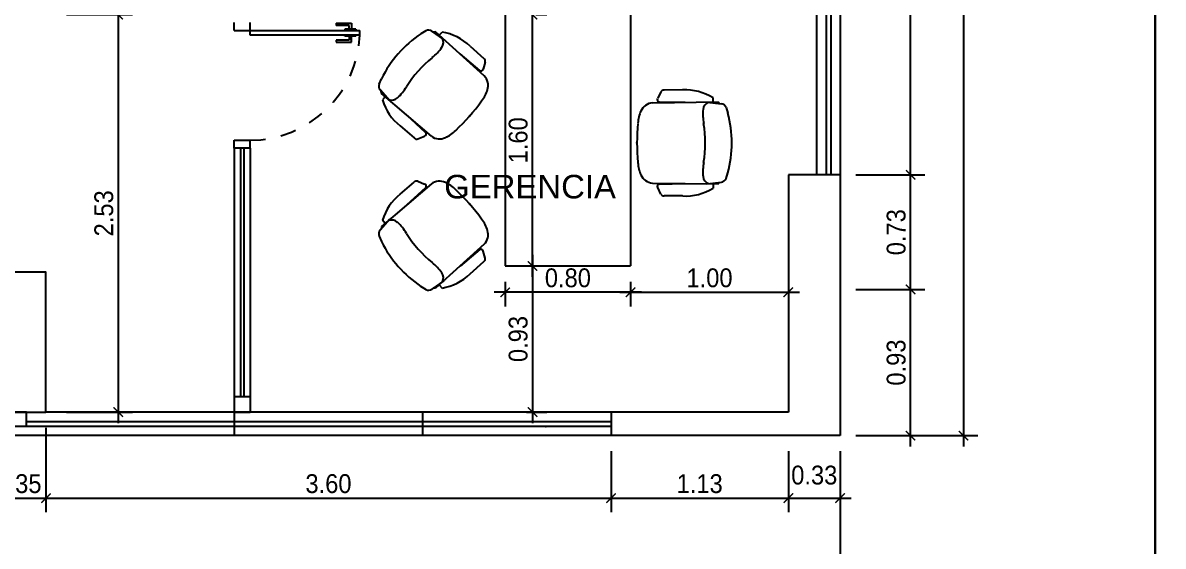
# Model space of a CAD drawing. Header units: millimetres. Extents: x 7034 to 7235, y -465 to -380.
# Drawn here: x 7116.97 to 7124.24, y -393.93 to -390.6 of the extents above; entities that cross this region are included whole.
import ezdxf

# ---------------------------------------------------------------- set-up
doc = ezdxf.new("R2010")
doc.units = ezdxf.units.MM
doc.header["$LTSCALE"] = 0.005
doc.linetypes.add('CONTINUO', pattern=[0])
doc.linetypes.add('DASHED', pattern=[19.05, 12.7, -6.35])
doc.layers.get('0').update_dxf_attribs({"linetype": 'CONTINUO'})
doc.layers.get('DEFPOINTS').update_dxf_attribs({"linetype": 'CONTINUO', "lineweight": 15})
for name, color, linetype in [('- COTAS', 12, 'Continuous'), ('A-05', 5, 'Continuous'), ('ARQ-PEITORIAL', 4, 'Continuous'), ('ARQ_ALVENARIA', 6, 'Continuous'), ('ARQ_ESQUADRIA', 5, 'Continuous'), ('ARQ_JANELAALTA', 150, 'DASHED'), ('ARQ_TXT_AMBIENTE', 3, 'Continuous'), ('JANELA', 10, 'Continuous')]:
    doc.layers.add(name, color=color, linetype=linetype)
doc.layers.add('0-LAYOUT', color=250, linetype='Continuous', lineweight=25)
doc.styles.add('ARQ', font='arial.ttf', dxfattribs={"width": 0.9})
doc.styles.get("Standard").update_dxf_attribs({"font": 'arial.ttf'})
doc.dimstyles.new('1-50', dxfattribs={"dimtxt": 0.12, "dimasz": 0.06, "dimexe": 0.09, "dimexo": 0.1, "dimgap": 0.03, "dimtad": 1, "dimzin": 0, "dimdsep": 46, "dimtxsty": 'ARQ', "dimblk": 'ARCHTICK', "dimcen": 0, "dimdle": 0.07, "dimclrd": 1, "dimclre": 1, "dimclrt": 7, "dimadec": 0, "dimazin": 0, "dimtm": 1e-09, "dimtfac": 1, "dimtofl": 0, "dimtmove": 2, "dimatfit": 3, "dimldrblk": 'ARCHTICK', "dimfxl": 1, "dimtolj": 1, "dimtzin": 0, "dimlwd": -1, "dimlwe": -1, "dimarcsym": 0})

# ---------------------------------------------------------------- blocks, each defined once
blk = doc.blocks.new('_ArchTick')
at = {"color": 0, "linetype": 'ByBlock', "const_width": 0.15}
blk.add_lwpolyline([(-0.5, -0.5), (0.5, 0.5)], dxfattribs=at)
blk = doc.blocks.new('*D8')
at = {"layer": '- COTAS', "color": 1, "transparency": 16777216}
for p, q in [((7117.5797, -390.4769), (7117.5797, -393.1469)), ((7117.2493, -390.5469), (7117.6697, -390.5469)), ((7117.2493, -393.0769), (7117.6697, -393.0769))]:
    blk.add_line(p, q, dxfattribs=at)
at = {"layer": 'DEFPOINTS', "color": 0, "transparency": 16777216}
for p in [(7117.1493, -390.5469), (7117.1493, -393.0769), (7117.5797, -393.0769)]:
    blk.add_point(p, dxfattribs=at)
at = {"layer": '- COTAS', "color": 1, "transparency": 16777216, "xscale": 0.06, "yscale": 0.06, "zscale": 0.06}
for p, rotation in [((7117.5797, -390.5469), 90), ((7117.5797, -393.0769), 270)]:
    blk.add_blockref('_ArchTick', p, dxfattribs=dict(at, rotation=rotation))
at = {"layer": '- COTAS', "color": 7, "transparency": 16777216, "insert": (7117.4884, -391.8119), "char_height": 0.12, "attachment_point": 5, "rotation": 90, "style": 'ARQ'}
blk.add_mtext('\\A1;2.53', dxfattribs=at)
blk = doc.blocks.new('*D38')
at = {"layer": '- COTAS', "color": 1, "transparency": 16777216}
for p, q in [((7116.7693, -393.1769), (7116.7693, -393.7147)), ((7117.1193, -393.1769), (7117.1193, -393.7147)), ((7116.6993, -393.6247), (7117.1893, -393.6247))]:
    blk.add_line(p, q, dxfattribs=at)
at = {"layer": 'DEFPOINTS', "color": 0, "transparency": 16777216}
for p in [(7116.7693, -393.0769), (7117.1193, -393.0769), (7117.1193, -393.6247)]:
    blk.add_point(p, dxfattribs=at)
at = {"layer": '- COTAS', "color": 1, "transparency": 16777216, "xscale": 0.06, "yscale": 0.06, "zscale": 0.06, "rotation": 180}
blk.add_blockref('_ArchTick', (7116.7693, -393.6247), dxfattribs=at)
at = {"layer": '- COTAS', "color": 1, "transparency": 16777216, "xscale": 0.06, "yscale": 0.06, "zscale": 0.06}
blk.add_blockref('_ArchTick', (7117.1193, -393.6247), dxfattribs=at)
at = {"layer": '- COTAS', "color": 7, "transparency": 16777216, "insert": (7116.9443, -393.5334), "char_height": 0.12, "attachment_point": 5, "style": 'ARQ'}
blk.add_mtext('\\A1;0.35', dxfattribs=at)
blk = doc.blocks.new('*D39')
at = {"layer": '- COTAS', "color": 1, "transparency": 16777216}
for p, q in [((7117.1193, -393.1769), (7117.1193, -393.7147)), ((7120.7193, -393.3269), (7120.7193, -393.7147)), ((7117.0493, -393.6247), (7120.7893, -393.6247))]:
    blk.add_line(p, q, dxfattribs=at)
at = {"layer": 'DEFPOINTS', "color": 0, "transparency": 16777216}
for p in [(7117.1193, -393.0769), (7120.7193, -393.2269), (7120.7193, -393.6247)]:
    blk.add_point(p, dxfattribs=at)
at = {"layer": '- COTAS', "color": 1, "transparency": 16777216, "xscale": 0.06, "yscale": 0.06, "zscale": 0.06, "rotation": 180}
blk.add_blockref('_ArchTick', (7117.1193, -393.6247), dxfattribs=at)
at = {"layer": '- COTAS', "color": 1, "transparency": 16777216, "xscale": 0.06, "yscale": 0.06, "zscale": 0.06}
blk.add_blockref('_ArchTick', (7120.7193, -393.6247), dxfattribs=at)
at = {"layer": '- COTAS', "color": 7, "transparency": 16777216, "insert": (7118.9193, -393.5334), "char_height": 0.12, "attachment_point": 5, "style": 'ARQ'}
blk.add_mtext('\\A1;3.60', dxfattribs=at)
blk = doc.blocks.new('*D40')
at = {"layer": '- COTAS', "color": 1, "transparency": 16777216}
for p, q in [((7120.7193, -393.3269), (7120.7193, -393.7147)), ((7121.8493, -393.3269), (7121.8493, -393.7147)), ((7120.6493, -393.6247), (7121.9193, -393.6247))]:
    blk.add_line(p, q, dxfattribs=at)
at = {"layer": 'DEFPOINTS', "color": 0, "transparency": 16777216}
for p in [(7120.7193, -393.2269), (7121.8493, -393.2269), (7121.8493, -393.6247)]:
    blk.add_point(p, dxfattribs=at)
at = {"layer": '- COTAS', "color": 1, "transparency": 16777216, "xscale": 0.06, "yscale": 0.06, "zscale": 0.06, "rotation": 180}
blk.add_blockref('_ArchTick', (7120.7193, -393.6247), dxfattribs=at)
at = {"layer": '- COTAS', "color": 1, "transparency": 16777216, "xscale": 0.06, "yscale": 0.06, "zscale": 0.06}
blk.add_blockref('_ArchTick', (7121.8493, -393.6247), dxfattribs=at)
at = {"layer": '- COTAS', "color": 7, "transparency": 16777216, "insert": (7121.2843, -393.5334), "char_height": 0.12, "attachment_point": 5, "style": 'ARQ'}
blk.add_mtext('\\A1;1.13', dxfattribs=at)
blk = doc.blocks.new('*D41')
at = {"layer": '- COTAS', "color": 1, "transparency": 16777216}
for p, q in [((7121.8493, -393.3269), (7121.8493, -393.7147)), ((7122.1793, -393.3269), (7122.1793, -393.7147)), ((7121.7793, -393.6247), (7122.2493, -393.6247))]:
    blk.add_line(p, q, dxfattribs=at)
at = {"layer": 'DEFPOINTS', "color": 0, "transparency": 16777216}
for p in [(7121.8493, -393.2269), (7122.1793, -393.2269), (7122.1793, -393.6247)]:
    blk.add_point(p, dxfattribs=at)
at = {"layer": '- COTAS', "color": 1, "transparency": 16777216, "xscale": 0.06, "yscale": 0.06, "zscale": 0.06, "rotation": 180}
blk.add_blockref('_ArchTick', (7121.8493, -393.6247), dxfattribs=at)
at = {"layer": '- COTAS', "color": 1, "transparency": 16777216, "xscale": 0.06, "yscale": 0.06, "zscale": 0.06}
blk.add_blockref('_ArchTick', (7122.1793, -393.6247), dxfattribs=at)
at = {"layer": '- COTAS', "color": 7, "transparency": 16777216, "insert": (7122.0143, -393.4789), "char_height": 0.12, "attachment_point": 5, "style": 'ARQ'}
blk.add_mtext('\\A1;0.33', dxfattribs=at)
blk = doc.blocks.new('*D42')
at = {"layer": '- COTAS', "color": 1, "transparency": 16777216}
for p, q in [((7122.6277, -393.2969), (7122.6277, -392.2269)), ((7122.2793, -392.2969), (7122.7177, -392.2969)), ((7122.2793, -393.2269), (7122.7177, -393.2269))]:
    blk.add_line(p, q, dxfattribs=at)
at = {"layer": 'DEFPOINTS', "color": 0, "transparency": 16777216}
for p in [(7122.1793, -392.2969), (7122.6277, -392.2969), (7122.1793, -393.2269)]:
    blk.add_point(p, dxfattribs=at)
at = {"layer": '- COTAS', "color": 1, "transparency": 16777216, "xscale": 0.06, "yscale": 0.06, "zscale": 0.06}
for p, rotation in [((7122.6277, -392.2969), 90), ((7122.6277, -393.2269), 270)]:
    blk.add_blockref('_ArchTick', p, dxfattribs=dict(at, rotation=rotation))
at = {"layer": '- COTAS', "color": 7, "transparency": 16777216, "insert": (7122.5364, -392.7619), "char_height": 0.12, "attachment_point": 5, "rotation": 90, "style": 'ARQ'}
blk.add_mtext('\\A1;0.93', dxfattribs=at)
blk = doc.blocks.new('*D43')
at = {"layer": '- COTAS', "color": 1, "transparency": 16777216}
for p, q in [((7122.6277, -392.3669), (7122.6277, -391.4969)), ((7122.2793, -391.5669), (7122.7177, -391.5669)), ((7122.2793, -392.2969), (7122.7177, -392.2969))]:
    blk.add_line(p, q, dxfattribs=at)
at = {"layer": 'DEFPOINTS', "color": 0, "transparency": 16777216}
for p in [(7122.1793, -391.5669), (7122.6277, -391.5669), (7122.1793, -392.2969)]:
    blk.add_point(p, dxfattribs=at)
at = {"layer": '- COTAS', "color": 1, "transparency": 16777216, "xscale": 0.06, "yscale": 0.06, "zscale": 0.06}
for p, rotation in [((7122.6277, -391.5669), 90), ((7122.6277, -392.2969), 270)]:
    blk.add_blockref('_ArchTick', p, dxfattribs=dict(at, rotation=rotation))
at = {"layer": '- COTAS', "color": 7, "transparency": 16777216, "insert": (7122.5364, -391.9319), "char_height": 0.12, "attachment_point": 5, "rotation": 90, "style": 'ARQ'}
blk.add_mtext('\\A1;0.73', dxfattribs=at)
blk = doc.blocks.new('*D44')
at = {"layer": '- COTAS', "color": 1, "transparency": 16777216}
for p, q in [((7122.6277, -391.6369), (7122.6277, -386.4969)), ((7122.2793, -386.5669), (7122.7177, -386.5669)), ((7122.2793, -391.5669), (7122.7177, -391.5669))]:
    blk.add_line(p, q, dxfattribs=at)
at = {"layer": 'DEFPOINTS', "color": 0, "transparency": 16777216}
for p in [(7122.1793, -386.5669), (7122.6277, -386.5669), (7122.1793, -391.5669)]:
    blk.add_point(p, dxfattribs=at)
at = {"layer": '- COTAS', "color": 1, "transparency": 16777216, "xscale": 0.06, "yscale": 0.06, "zscale": 0.06}
for p, rotation in [((7122.6277, -386.5669), 90), ((7122.6277, -391.5669), 270)]:
    blk.add_blockref('_ArchTick', p, dxfattribs=dict(at, rotation=rotation))
at = {"layer": '- COTAS', "color": 7, "transparency": 16777216, "insert": (7122.5365, -389.0669), "char_height": 0.12, "attachment_point": 5, "rotation": 90, "style": 'ARQ'}
blk.add_mtext('\\A1;5.00', dxfattribs=at)
blk = doc.blocks.new('*D47')
at = {"layer": '- COTAS', "color": 1, "transparency": 16777216}
for p, q in [((7106.6693, -393.3269), (7106.6693, -394.2172)), ((7122.1793, -393.3269), (7122.1793, -394.2172)), ((7106.5993, -394.1272), (7122.2493, -394.1272))]:
    blk.add_line(p, q, dxfattribs=at)
at = {"layer": 'DEFPOINTS', "color": 0, "transparency": 16777216}
for p in [(7106.6693, -393.2269), (7122.1793, -393.2269), (7122.1793, -394.1272)]:
    blk.add_point(p, dxfattribs=at)
at = {"layer": '- COTAS', "color": 1, "transparency": 16777216, "xscale": 0.06, "yscale": 0.06, "zscale": 0.06, "rotation": 180}
blk.add_blockref('_ArchTick', (7106.6693, -394.1272), dxfattribs=at)
at = {"layer": '- COTAS', "color": 1, "transparency": 16777216, "xscale": 0.06, "yscale": 0.06, "zscale": 0.06}
blk.add_blockref('_ArchTick', (7122.1793, -394.1272), dxfattribs=at)
at = {"layer": '- COTAS', "color": 7, "transparency": 16777216, "insert": (7114.4243, -394.0359), "char_height": 0.12, "attachment_point": 5, "style": 'ARQ'}
blk.add_mtext('\\A1;15.51', dxfattribs=at)
blk = doc.blocks.new('*D58')
at = {"layer": '- COTAS', "color": 1, "transparency": 16777216}
for p, q in [((7122.9657, -384.9269), (7122.9657, -393.2969)), ((7122.2793, -384.9969), (7123.0557, -384.9969)), ((7122.2793, -393.2269), (7123.0557, -393.2269))]:
    blk.add_line(p, q, dxfattribs=at)
at = {"layer": 'DEFPOINTS', "color": 0, "transparency": 16777216}
for p in [(7122.1793, -384.9969), (7122.1793, -393.2269), (7122.9657, -393.2269)]:
    blk.add_point(p, dxfattribs=at)
at = {"layer": '- COTAS', "color": 1, "transparency": 16777216, "xscale": 0.06, "yscale": 0.06, "zscale": 0.06}
for p, rotation in [((7122.9657, -384.9969), 90), ((7122.9657, -393.2269), 270)]:
    blk.add_blockref('_ArchTick', p, dxfattribs=dict(at, rotation=rotation))
at = {"layer": '- COTAS', "color": 7, "transparency": 16777216, "insert": (7122.8744, -389.1119), "char_height": 0.12, "attachment_point": 5, "rotation": 90, "style": 'ARQ'}
blk.add_mtext('\\A1;8.23', dxfattribs=at)
blk = doc.blocks.new('*D190')
at = {"layer": '- COTAS', "color": 1, "transparency": 16777216}
for p, q in [((7120.2195, -392.0769), (7120.2195, -393.1469)), ((7120.1801, -392.1469), (7120.3095, -392.1469)), ((7120.1801, -393.0769), (7120.3095, -393.0769))]:
    blk.add_line(p, q, dxfattribs=at)
at = {"layer": 'DEFPOINTS', "color": 0, "transparency": 16777216}
for p in [(7120.0801, -392.1469), (7120.0801, -393.0769), (7120.2195, -393.0769)]:
    blk.add_point(p, dxfattribs=at)
at = {"layer": '- COTAS', "color": 1, "transparency": 16777216, "xscale": 0.06, "yscale": 0.06, "zscale": 0.06}
for p, rotation in [((7120.2195, -392.1469), 90), ((7120.2195, -393.0769), 270)]:
    blk.add_blockref('_ArchTick', p, dxfattribs=dict(at, rotation=rotation))
at = {"layer": '- COTAS', "color": 7, "transparency": 16777216, "insert": (7120.1282, -392.6119), "char_height": 0.12, "attachment_point": 5, "rotation": 90, "style": 'ARQ'}
blk.add_mtext('\\A1;0.93', dxfattribs=at)
blk = doc.blocks.new('*D191')
at = {"layer": '- COTAS', "color": 1, "transparency": 16777216}
for p, q in [((7120.2195, -392.2169), (7120.2195, -390.4769)), ((7120.2401, -390.5469), (7120.3095, -390.5469)), ((7120.2401, -392.1469), (7120.3095, -392.1469))]:
    blk.add_line(p, q, dxfattribs=at)
at = {"layer": 'DEFPOINTS', "color": 0, "transparency": 16777216}
for p in [(7120.1401, -390.5469), (7120.2195, -390.5469), (7120.1401, -392.1469)]:
    blk.add_point(p, dxfattribs=at)
at = {"layer": '- COTAS', "color": 1, "transparency": 16777216, "xscale": 0.06, "yscale": 0.06, "zscale": 0.06}
for p, rotation in [((7120.2195, -390.5469), 90), ((7120.2195, -392.1469), 270)]:
    blk.add_blockref('_ArchTick', p, dxfattribs=dict(at, rotation=rotation))
at = {"layer": '- COTAS', "color": 7, "transparency": 16777216, "insert": (7120.1283, -391.3469), "char_height": 0.12, "attachment_point": 5, "rotation": 90, "style": 'ARQ'}
blk.add_mtext('\\A1;1.60', dxfattribs=at)
blk = doc.blocks.new('*D192')
at = {"layer": '- COTAS', "color": 1, "transparency": 16777216}
for p, q in [((7120.8445, -392.2469), (7120.8445, -392.4044)), ((7121.8493, -392.2469), (7121.8493, -392.4044)), ((7120.7745, -392.3144), (7121.9193, -392.3144))]:
    blk.add_line(p, q, dxfattribs=at)
at = {"layer": 'DEFPOINTS', "color": 0, "transparency": 16777216}
for p in [(7120.8445, -392.1469), (7121.8493, -392.1469), (7121.8493, -392.3144)]:
    blk.add_point(p, dxfattribs=at)
at = {"layer": '- COTAS', "color": 1, "transparency": 16777216, "xscale": 0.06, "yscale": 0.06, "zscale": 0.06, "rotation": 180}
blk.add_blockref('_ArchTick', (7120.8445, -392.3144), dxfattribs=at)
at = {"layer": '- COTAS', "color": 1, "transparency": 16777216, "xscale": 0.06, "yscale": 0.06, "zscale": 0.06}
blk.add_blockref('_ArchTick', (7121.8493, -392.3144), dxfattribs=at)
at = {"layer": '- COTAS', "color": 7, "transparency": 16777216, "insert": (7121.3469, -392.2231), "char_height": 0.12, "attachment_point": 5, "style": 'ARQ'}
blk.add_mtext('\\A1;1.00', dxfattribs=at)
blk = doc.blocks.new('*D193')
at = {"layer": '- COTAS', "color": 1, "transparency": 16777216}
for p, q in [((7120.0445, -392.2469), (7120.0445, -392.4044)), ((7120.8445, -392.2469), (7120.8445, -392.4044)), ((7120.9145, -392.3144), (7119.9745, -392.3144))]:
    blk.add_line(p, q, dxfattribs=at)
at = {"layer": 'DEFPOINTS', "color": 0, "transparency": 16777216}
for p in [(7120.0445, -392.1469), (7120.8445, -392.1469), (7120.0445, -392.3144)]:
    blk.add_point(p, dxfattribs=at)
at = {"layer": '- COTAS', "color": 1, "transparency": 16777216, "xscale": 0.06, "yscale": 0.06, "zscale": 0.06, "rotation": 180}
blk.add_blockref('_ArchTick', (7120.0445, -392.3144), dxfattribs=at)
at = {"layer": '- COTAS', "color": 1, "transparency": 16777216, "xscale": 0.06, "yscale": 0.06, "zscale": 0.06}
blk.add_blockref('_ArchTick', (7120.8445, -392.3144), dxfattribs=at)
at = {"layer": '- COTAS', "color": 7, "transparency": 16777216, "insert": (7120.4445, -392.2231), "char_height": 0.12, "attachment_point": 5, "style": 'ARQ'}
blk.add_mtext('\\A1;0.80', dxfattribs=at)

msp = doc.modelspace()

# ---------------------------------------------------------------- linework, layer by layer
for points in [[(7124.1864, -381.57), (7124.1864, -396.42), (7103.1864, -396.42), (7103.1864, -381.57)], [(7145.1864, -381.57), (7145.1864, -396.42), (7124.1864, -396.42), (7124.1864, -381.57)]]:
    msp.add_lwpolyline(points, close=True)
at = {"layer": '0-LAYOUT', "linetype": 'ByBlock'}
for p, q in [((7120.0445, -390.5469), (7120.0445, -392.1469)), ((7120.8445, -390.5469), (7120.8445, -392.1469)), ((7119.5403, -390.6495), (7119.5084, -390.669)), ((7119.6547, -390.7045), (7119.5775, -390.6516)), ((7119.6015, -390.6568), (7119.5852, -390.6573)), ((7119.9121, -390.937), (7119.6015, -390.6568)), ((7119.6254, -390.6777), (7119.6426, -390.658)), ((7119.8829, -390.9029), (7119.7574, -390.7969)), ((7119.8212, -390.7483), (7119.9089, -390.8264)), ((7119.9177, -390.8489), (7119.9053, -390.893)), ((7119.2417, -390.9894), (7119.2569, -390.9553)), ((7119.311, -391.0957), (7119.2486, -391.0261)), ((7121.1757, -391.0264), (7121.0583, -391.0272)), ((7119.2568, -391.0492), (7119.2552, -391.033)), ((7119.5748, -391.3211), (7119.2568, -391.0492)), ((7119.2807, -391.0701), (7119.2634, -391.0898)), ((7120.9829, -391.1081), (7121.4012, -391.1026)), ((7121.0368, -391.0383), (7121.017, -391.0796)), ((7121.0273, -391.1018), (7121.1916, -391.105)), ((7121.3297, -391.1034), (7121.4226, -391.1145)), ((7121.3694, -391.1026), (7121.3694, -391.0764)), ((7121.4012, -391.1026), (7121.4131, -391.1137)), ((7121.452, -391.1375), (7121.4631, -391.1732)), ((7119.5372, -391.2965), (7119.4159, -391.1857)), ((7119.3759, -391.2552), (7119.4647, -391.3321)), ((7119.4881, -391.3379), (7119.5303, -391.32)), ((7119.4881, -391.6077), (7119.5303, -391.6256)), ((7121.452, -391.59), (7121.4631, -391.5542)), ((7119.5748, -391.6246), (7119.2568, -391.8964)), ((7119.3759, -391.6904), (7119.4647, -391.6135)), ((7119.5372, -391.6491), (7119.4159, -391.7599)), ((7120.9829, -391.6193), (7121.4012, -391.6249)), ((7121.0368, -391.6892), (7121.017, -391.6479)), ((7121.0273, -391.6257), (7121.1916, -391.6225)), ((7121.3297, -391.6241), (7121.4226, -391.613)), ((7121.3694, -391.6249), (7121.3694, -391.6511)), ((7121.4012, -391.6249), (7121.4131, -391.6138)), ((7121.1757, -391.7011), (7121.0583, -391.7003)), ((7119.311, -391.8499), (7119.2486, -391.9195)), ((7119.2568, -391.8964), (7119.2552, -391.9126)), ((7119.2807, -391.8755), (7119.2634, -391.8558)), ((7119.2417, -391.9562), (7119.2569, -391.9904)), ((7119.9121, -392.0086), (7119.6015, -392.2888)), ((7119.8829, -392.0427), (7119.7574, -392.1488)), ((7119.8212, -392.1973), (7119.9089, -392.1192)), ((7119.9177, -392.0967), (7119.9053, -392.0526)), ((7120.0445, -392.1469), (7120.8445, -392.1469)), ((7119.6547, -392.2411), (7119.5775, -392.294)), ((7119.5403, -392.2961), (7119.5084, -392.2766)), ((7119.6015, -392.2888), (7119.5852, -392.2884)), ((7119.6254, -392.2679), (7119.6426, -392.2876))]:
    msp.add_line(p, q, dxfattribs=at)
for centre, radius, start, end in [((7119.5567, -390.6777), 0.0328, 51.40977, 120.55467), ((7119.5886, -390.9866), 0.3333, 45.73723, 80.64937), ((7119.9098, -391.2752), 0.7271, 123.51742, 153.89597), ((7119.5997, -390.7238), 0.0523, 323.29444, 29.16816), ((7119.5997, -390.7238), 0.0523, 323.29444, 29.16816), ((7119.3473, -390.5349), 0.3678, 309.13132, 323.29576), ((7120.0476, -391.3962), 0.7418, 129.13142, 148.28196), ((7119.8977, -390.844), 0.0207, 345.87795, 57.03293), ((7119.8918, -390.8916), 0.0141, 232.57839, 352.13108), ((7119.8508, -390.9972), 0.0857, 341.49555, 44.51527), ((7119.2718, -391.0021), 0.0328, 156.85871, 226.00363), ((7119.1032, -390.8128), 0.3678, 314.11762, 328.28207), ((7119.7387, -390.9685), 0.2017, 320.8696, 343.97638), ((7121.0551, -391.0478), 0.0207, 81.67376, 152.82875), ((7121.1932, -391.359), 0.3333, 58.05733, 92.96946), ((7119.5823, -390.9938), 0.3333, 196.76402, 231.67615), ((7119.3231, -391.0387), 0.0523, 248.24522, 314.11895), ((7118.8787, -390.3695), 1.2492, 312.9781, 324.43528), ((7121.0281, -391.0875), 0.0141, 146.57561, 266.1283), ((7121.0924, -391.2463), 0.2017, 154.73031, 177.83709), ((7120.9892, -391.1939), 0.0857, 94.19142, 157.21115), ((7121.6726, -391.1788), 0.3678, 175.41093, 189.57538), ((7121.3583, -391.1542), 0.0523, 109.53853, 175.41226), ((7121.421, -391.1478), 0.0328, 18.15202, 87.29693), ((7120.7614, -391.3637), 0.7271, 344.81072, 15.18927), ((7122.1338, -391.3637), 1.2492, 174.27141, 185.72859), ((7120.578, -391.3637), 0.7418, 350.42473, 9.57527), ((7119.5272, -391.3067), 0.0141, 285.2823, 44.83499), ((7119.6266, -391.2525), 0.0857, 232.89811, 295.91784), ((7119.5836, -391.145), 0.2017, 293.437, 316.54378), ((7119.4807, -391.3187), 0.0207, 220.38045, 291.53544), ((7121.0924, -391.4812), 0.2017, 182.16291, 205.26969), ((7121.6726, -391.5487), 0.3678, 170.42463, 184.58906), ((7119.4807, -391.6269), 0.0207, 68.46456, 139.61955), ((7119.6266, -391.6932), 0.0857, 64.08216, 127.10189), ((7120.9892, -391.5336), 0.0857, 202.78886, 265.80858), ((7121.3583, -391.5733), 0.0523, 184.58775, 250.46147), ((7121.3583, -391.5733), 0.0523, 184.58775, 250.46147), ((7121.421, -391.5796), 0.0328, 272.70308, 341.84798), ((7119.5272, -391.6389), 0.0141, 315.16501, 74.7177), ((7119.5836, -391.8006), 0.2017, 43.45622, 66.563), ((7118.8787, -392.5761), 1.2492, 35.56472, 47.0219), ((7121.0281, -391.64), 0.0141, 93.8717, 213.42439), ((7121.1932, -391.3685), 0.3333, 267.03054, 301.94268), ((7119.5823, -391.9518), 0.3333, 128.32385, 163.23598), ((7121.0551, -391.6796), 0.0207, 207.17125, 278.32624), ((7119.3231, -391.9069), 0.0523, 45.88105, 111.75478), ((7119.1032, -392.1328), 0.3678, 31.71793, 45.88238), ((7119.7387, -391.9771), 0.2017, 16.02362, 39.1304), ((7119.2718, -391.9435), 0.0328, 133.99637, 203.14129), ((7120.0476, -391.5495), 0.7418, 211.71804, 230.86858), ((7119.8508, -391.9484), 0.0857, 315.48473, 18.50445), ((7119.9098, -391.6705), 0.7271, 206.10403, 236.48258), ((7119.8918, -392.054), 0.0141, 7.86892, 127.42161), ((7119.8977, -392.1016), 0.0207, 302.96707, 14.12205), ((7119.3473, -392.4107), 0.3678, 36.70424, 50.86868), ((7119.5997, -392.2218), 0.0523, 330.83184, 36.70556), ((7119.5997, -392.2218), 0.0523, 330.83184, 36.70556), ((7119.5886, -391.959), 0.3333, 279.35063, 314.26277), ((7119.5567, -392.2679), 0.0328, 239.44533, 308.59023)]:
    msp.add_arc(centre, radius, start, end, dxfattribs=at)
for p in [(7119.8174, -391.194), (7120.8844, -391.3637), (7119.8174, -391.7516), (7120.3031, -393.1699)]:
    msp.add_point(p, dxfattribs=at)
at = {"layer": 'A-05'}
msp.add_lwpolyline([(7117.1193, -393.0769), (7117.1193, -392.1869), (7116.7693, -392.1869), (7116.7693, -393.0769)], close=True, dxfattribs=at)
at = {"layer": 'ARQ-PEITORIAL'}
for p, q in [((7122.0293, -386.5669), (7122.0293, -391.5669)), ((7122.1793, -386.5669), (7122.1793, -391.5669)), ((7118.3193, -392.9769), (7118.4193, -392.9769)), ((7118.3193, -392.9769), (7118.3193, -393.0769)), ((7118.4193, -392.9769), (7118.4193, -393.0769)), ((7118.3193, -393.0769), (7118.4193, -393.0769))]:
    msp.add_line(p, q, dxfattribs=at)
at = {"layer": 'ARQ_ALVENARIA'}
for p, q in [((7122.0293, -391.5669), (7121.8493, -391.5669)), ((7121.8493, -391.5669), (7121.8493, -393.0769)), ((7122.1793, -391.5669), (7122.0293, -391.5669)), ((7122.1793, -391.5669), (7122.1793, -393.2269)), ((7121.8493, -393.0769), (7120.7193, -393.0769)), ((7120.7193, -393.0769), (7120.7193, -393.2269)), ((7122.1793, -393.2269), (7120.7193, -393.2269))]:
    msp.add_line(p, q, dxfattribs=at)
at = {"layer": 'ARQ_ESQUADRIA'}
for p, q in [((7122.0893, -386.5669), (7122.0893, -391.5669)), ((7122.1193, -386.5669), (7122.1193, -391.5669)), ((7118.3193, -390.6469), (7118.3193, -390.5969)), ((7118.3193, -390.6469), (7118.4193, -390.6469)), ((7118.4193, -390.6469), (7118.4193, -390.5969)), ((7118.4193, -390.6469), (7119.1193, -390.6469)), ((7118.4193, -390.6769), (7118.4193, -390.6469)), ((7118.9674, -390.6009), (7119.0654, -390.6009)), ((7118.9674, -390.6009), (7118.9674, -390.6149)), ((7118.9814, -390.6149), (7118.9674, -390.6149)), ((7119.0514, -390.6149), (7118.9814, -390.6149)), ((7119.0934, -390.6399), (7119.0234, -390.6399)), ((7119.0234, -390.6399), (7119.0234, -390.6469)), ((7119.0514, -390.6399), (7119.0514, -390.6149)), ((7119.0654, -390.6009), (7119.0654, -390.6399)), ((7119.0934, -390.6399), (7119.0934, -390.6469)), ((7119.1193, -390.6769), (7119.1193, -390.6469)), ((7119.1193, -390.6769), (7118.4193, -390.6769)), ((7118.9674, -390.7089), (7118.9674, -390.7229)), ((7118.9814, -390.7089), (7118.9674, -390.7089)), ((7118.9674, -390.7229), (7119.0654, -390.7229)), ((7119.0514, -390.7089), (7118.9814, -390.7089)), ((7119.0234, -390.6839), (7119.0234, -390.6769)), ((7119.0934, -390.6839), (7119.0234, -390.6839)), ((7119.0514, -390.6839), (7119.0514, -390.7089)), ((7119.0654, -390.7229), (7119.0654, -390.6839)), ((7119.0934, -390.6839), (7119.0934, -390.6769)), ((7118.3193, -391.3469), (7118.4193, -391.3469)), ((7118.3193, -391.3969), (7118.3193, -391.3469)), ((7118.4193, -391.3969), (7118.4193, -391.3469)), ((7118.4193, -391.3969), (7118.3193, -391.3969)), ((7118.3593, -391.3969), (7118.3593, -392.9769)), ((7118.3793, -391.3969), (7118.3793, -392.9769)), ((7116.9943, -393.1369), (7120.7193, -393.1369)), ((7118.3193, -393.0769), (7118.3193, -393.2269)), ((7119.5193, -393.0769), (7119.5193, -393.2269)), ((7116.9943, -393.1669), (7120.7193, -393.1669))]:
    msp.add_line(p, q, dxfattribs=at)
msp.add_lwpolyline([(7116.8943, -393.0769), (7116.8943, -393.1669), (7116.9943, -393.1669), (7116.9943, -393.0769)], close=True, dxfattribs=at)
at = {"layer": 'ARQ_JANELAALTA'}
msp.add_arc((7118.4193, -390.6462), 0.7007, 270, 357.4911, dxfattribs=at)
at = {"layer": 'JANELA'}
for p, q in [((7118.3193, -391.3969), (7118.3193, -392.9769)), ((7118.4193, -391.3969), (7118.4193, -392.9769)), ((7120.7193, -393.0769), (7117.1193, -393.0769)), ((7120.7193, -393.2269), (7106.6693, -393.2269))]:
    msp.add_line(p, q, dxfattribs=at)

# ---------------------------------------------------------------- texts
at = {"layer": 'ARQ_TXT_AMBIENTE', "insert": (7119.6565, -391.5668), "char_height": 0.15, "attachment_point": 1}
msp.add_mtext_dynamic_manual_height_columns('GERENCIA', width=2.72651, gutter_width=12.5, heights=[0], dxfattribs=at)

# ---------------------------------------------------------------- dimensions: what is measured, and where the dimension line sits
at = {"layer": '- COTAS'}
for base, p1, p2, picture, middle in [((7122.9657, -393.2269), (7122.1793, -384.9969), (7122.1793, -393.2269), '*D58', (7122.8744, -389.1119)), ((7122.6277, -386.5669), (7122.1793, -391.5669), (7122.1793, -386.5669), '*D44', (7122.5365, -389.0669)), ((7117.5797, -393.0769), (7117.1493, -390.5469), (7117.1493, -393.0769), '*D8', (7117.4884, -391.8119)), ((7120.2195, -390.5469), (7120.1401, -392.1469), (7120.1401, -390.5469), '*D191', (7120.1283, -391.3469)), ((7122.6277, -391.5669), (7122.1793, -392.2969), (7122.1793, -391.5669), '*D43', (7122.5364, -391.9319)), ((7120.2195, -393.0769), (7120.0801, -392.1469), (7120.0801, -393.0769), '*D190', (7120.1282, -392.6119)), ((7122.6277, -392.2969), (7122.1793, -393.2269), (7122.1793, -392.2969), '*D42', (7122.5364, -392.7619))]:
    dim = msp.add_linear_dim(base=base, p1=p1, p2=p2, angle=90, dimstyle='1-50', dxfattribs=at)
    dim.commit()
    dim.dimension.update_dxf_attribs({"geometry": picture, "text_midpoint": middle})
for base, p1, p2, picture, middle in [((7120.0445, -392.3144), (7120.8445, -392.1469), (7120.0445, -392.1469), '*D193', (7120.4445, -392.2231)), ((7121.8493, -392.3144), (7120.8445, -392.1469), (7121.8493, -392.1469), '*D192', (7121.3469, -392.2231)), ((7117.1193, -393.6247), (7116.7693, -393.0769), (7117.1193, -393.0769), '*D38', (7116.9443, -393.5334)), ((7120.7193, -393.6247), (7117.1193, -393.0769), (7120.7193, -393.2269), '*D39', (7118.9193, -393.5334)), ((7122.1793, -394.1272), (7106.6693, -393.2269), (7122.1793, -393.2269), '*D47', (7114.4243, -394.0359)), ((7121.8493, -393.6247), (7120.7193, -393.2269), (7121.8493, -393.2269), '*D40', (7121.2843, -393.5334))]:
    dim = msp.add_linear_dim(base=base, p1=p1, p2=p2, dimstyle='1-50', dxfattribs=at)
    dim.commit()
    dim.dimension.update_dxf_attribs({"geometry": picture, "text_midpoint": middle})
dim = msp.add_linear_dim(base=(7122.1793, -393.6247), p1=(7121.8493, -393.2269), p2=(7122.1793, -393.2269), dimstyle='1-50', dxfattribs=at)
dim.commit()
dim.dimension.update_dxf_attribs({"geometry": '*D41', "text_midpoint": (7122.0143, -393.4789), "dimtype": 160})

doc.saveas('drawing.dxf')
